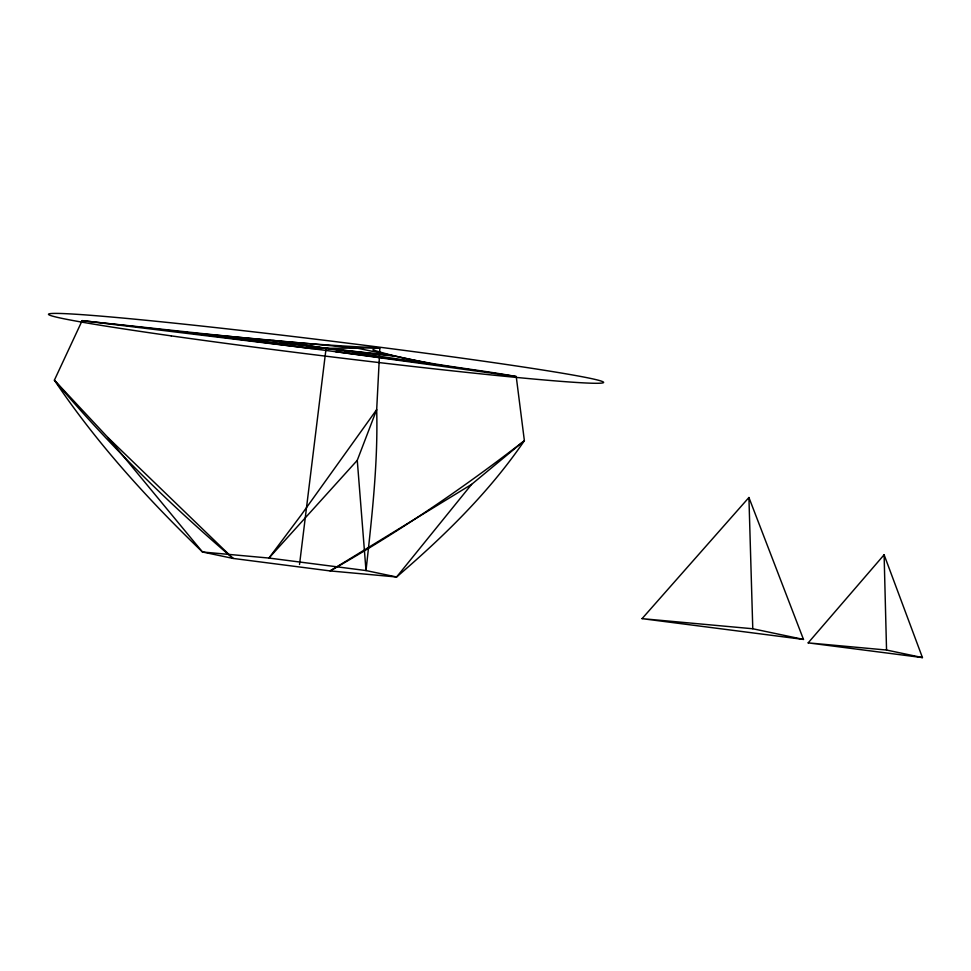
<?xml version="1.0" encoding="UTF-8"?>
<svg xmlns="http://www.w3.org/2000/svg" width="971" height="971" viewBox="0 0 971 971"><rect width="100%" height="100%" fill="white"/><g stroke="black" fill="none" stroke-linecap="round" stroke-linejoin="round"><path stroke-width="1.46" d="M299.529 564.491L326.074 348.346M107.951 437.557L233.064 558.422C168.99 503.779 108.655 444.597 54.388 380.171L107.951 437.557L202.466 551.989L268.943 558.058L357.267 460.327L376.687 409.604L379.855 347.836C287.501 344.159 195.681 332.495 103.812 323.064L82.147 320.648L54.388 380.171C96.59 443.152 147.993 499.446 202.466 551.989L233.064 558.422L330.128 570.924L396.605 576.992C443.905 536.393 489.129 492.382 524.376 440.688L516.232 376.542C468.58 367.791 419.217 364.441 372.949 349.924L374.017 348.553L379.855 347.836L311.023 348.492L82.147 320.648L394.335 356.09M471.59 484.383L330.128 570.912C398.013 532.424 462.718 488.474 524.376 440.688L471.59 484.383L396.605 576.992L366.006 570.56L268.943 558.058L301.01 515.261L376.687 409.604C378.12 463.446 371.869 517.118 366.006 570.56L357.267 460.327M808.175 642.875L884.108 554.781L922.45 657.598L808.175 642.875L886.547 650.036L922.45 657.598M642.062 618.648L748.92 497.504L803.49 639.428L642.062 618.648L752.78 628.759L803.49 639.428M309.179 348.249L325.795 348.213L391.471 355.483M335.432 351.648L516.232 376.542L272.863 340.457M274.186 340.578L325.795 348.213M748.92 497.504L752.78 628.759M884.108 554.781L886.547 650.036M356.758 348.055L186.869 332.543L434.583 364.441L356.758 348.055M171.187 335.869A279.612 7.804 7 0 0 602.942 382.853A279.612 7.804 7 0 0 204.08 326.317A279.612 7.804 7 0 0 171.187 335.869"/></g></svg>
